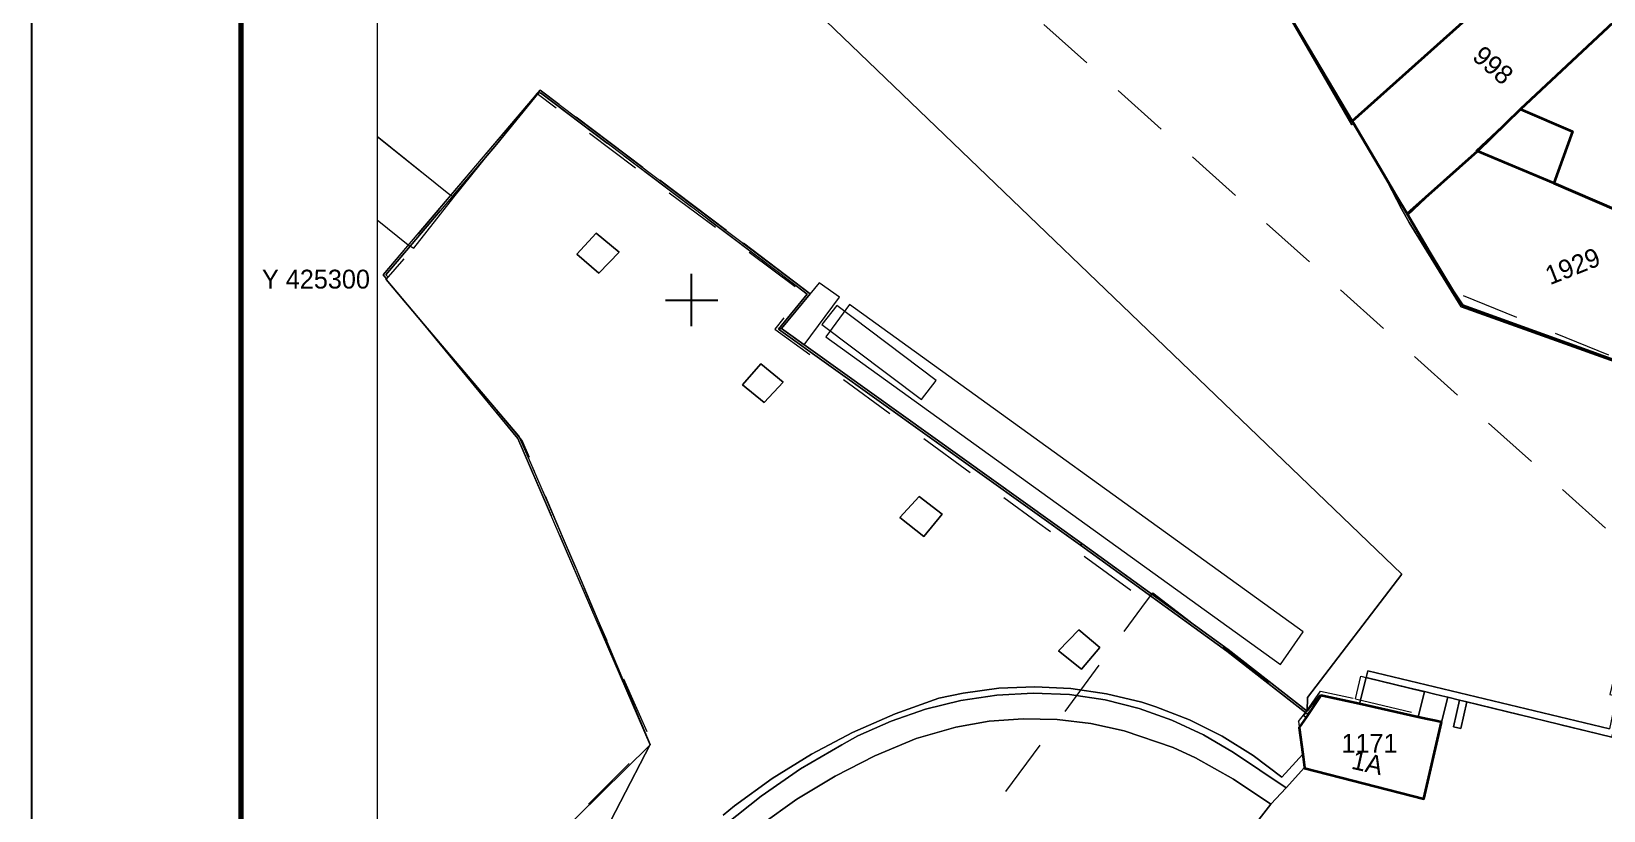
# Model space of a CAD drawing. Header units: metres. Extents: x 104718 to 105139, y 425172 to 425468.
# Drawn here: x 104718.5 to 104793.5, y 425275.6 to 425312.8 of the extents above; entities that cross this region are included whole.
import ezdxf
from ezdxf.enums import TextEntityAlignment as Align

# ---------------------------------------------------------------- set-up
doc = ezdxf.new("R2010")
doc.units = ezdxf.units.M
doc.header["$MEASUREMENT"] = 0
doc.linetypes.add('IE-TERREINAFSCHEIDING_KUNSTMATIG-SO', pattern=[10, 4, 4, -2])
doc.linetypes.add('KG-PERCEEL-SO', pattern=[19, 5.5, -4, 5.5, -4])
for name, color, linetype, lineweight in [('B-XX-AL-COORDINAATPUNT-G', 7, 'Continuous', 25), ('B-XX-AL-COORDINAATPUNT-T', 7, 'Continuous', 25), ('B-XX-AL-TEKENBLAD_DEELKADER-G', 7, 'Continuous', 18), ('B-XX-AL-TEKENBLAD_KADER-G', 7, 'Continuous', 70), ('B-XX-AL-TEKENBLAD_KADER_AFSNIJMARKERING-G', 7, 'Continuous', 25), ('B-XX-GK-KADEMUUR-G', 150, 'Continuous', 18), ('B-XX-IE-TERREINAFSCHEIDING_KUNSTMATIG_MUUR-G', 90, 'IE-TERREINAFSCHEIDING_KUNSTMATIG-SO', 18), ('B-XX-KG-GRENS_PERCEEL-G', 150, 'KG-PERCEEL-SO', 18), ('B-XX-KG-GRENS_PERCEEL-T', 150, 'KG-PERCEEL-SO', 18), ('B-XX-KW-KUNSTWERK-G', 170, 'Continuous', 18), ('B-XX-KW-KUNSTWERK_STEIGER-G', 170, 'Continuous', 18), ('B-XX-OG-BEBOUWING-G', 7, 'Continuous', 35), ('B-XX-OG-BEBOUWING_HUISNUMMER-T', 7, 'Continuous', 18), ('B-XX-OG-TERREIN_ERF-G', 7, 'Continuous', 18), ('B-XX-OG-WATER-G', 130, 'Continuous', 18), ('B-XX-VH-GESLOTENVERHARDING-G', 10, 'Continuous', 18), ('B-XX-VH-ONVERHARD_ZAND-G', 210, 'Continuous', 18), ('B-XX-VH-OPENVERHARDING-G', 90, 'Continuous', 18)]:
    doc.layers.add(name, color=color, linetype=linetype, lineweight=lineweight)

msp = doc.modelspace()

# ---------------------------------------------------------------- linework, layer by layer
at = {"layer": 'B-XX-AL-COORDINAATPUNT-G', "ltscale": 0.5, "flags": 128}
for points in [[(104750, 425298.75), (104750, 425301.25)], [(104748.75, 425300), (104751.25, 425300)]]:
    msp.add_lwpolyline(points, dxfattribs=at)
at = {"layer": 'B-XX-AL-TEKENBLAD_DEELKADER-G', "ltscale": 0.5}
msp.add_lwpolyline([(104728.5, 425176.5), (105041.5, 425176.5), (105041.5, 425463.5), (104728.5, 425463.5)], close=True, dxfattribs=at)
at = {"layer": 'B-XX-AL-TEKENBLAD_KADER-G', "ltscale": 0.5}
msp.add_lwpolyline([(104728.5, 425176.5), (105134, 425176.5), (105134, 425463.5), (104728.5, 425463.5)], close=True, dxfattribs=at)
at = {"layer": 'B-XX-AL-TEKENBLAD_KADER_AFSNIJMARKERING-G', "ltscale": 0.5}
msp.add_lwpolyline([(104718.5, 425171.5), (105139, 425171.5), (105139, 425468.5), (104718.5, 425468.5)], close=True, dxfattribs=at)
at = {"layer": 'B-XX-GK-KADEMUUR-G', "ltscale": 0.5}
for points in [[(104776.957, 425331.813), (104776.925, 425331.869), (104776.75, 425332.105), (104776.599, 425332.193), (104776.404, 425332.306), (104773.302, 425327.224), (104771.811, 425325.172), (104781.509, 425308.36), (104781.582, 425308.437), (104781.529, 425308.526), (104781.524, 425308.534), (104778.544, 425313.558), (104775.739, 425318.447), (104773.668, 425322.076), (104771.973, 425325.046)], [(104784.146, 425304.114), (104783.646, 425304.956), (104782.984, 425306.072), (104783.882, 425304.36), (104784.238, 425303.7), (104786.729, 425299.673), (104797.486, 425295.824), (104797.352, 425295.188), (104797.224, 425294.37), (104797.322, 425294.352), (104797.449, 425295.167), (104797.587, 425295.81), (104797.299, 425295.928), (104796.505, 425296.253), (104796.344, 425296.307), (104786.795, 425299.755), (104786.337, 425300.42), (104785.236, 425302.276)], [(104768.622, 425288.383), (104754.3, 425298.636), (104754.155, 425298.617), (104768.563, 425288.302)], [(104775.61, 425283.319), (104768.622, 425288.383), (104768.563, 425288.302), (104775.55, 425283.239), (104779.317, 425280.299), (104779.396, 425280.237), (104779.617, 425280.511), (104780.032, 425281.131), (104779.984, 425281.145), (104779.379, 425280.378)], [(104782.277, 425282.299), (104782.199, 425281.981), (104784.219, 425281.493), (104784.97, 425281.311), (104785.406, 425281.205), (104785.811, 425281.107), (104786.084, 425281.04), (104786.646, 425280.904), (104786.996, 425280.819), (104793.917, 425279.14), (104794.412, 425280.981), (104795.511, 425280.732), (104795.791, 425281.89), (104795.465, 425281.983), (104795.257, 425282.074), (104794.931, 425282.181), (104794.13, 425282.443), (104793.819, 425281.166), (104793.897, 425281.158), (104793.997, 425281.148), (104794.146, 425281.133), (104794.131, 425281.066), (104794.11, 425280.968), (104793.802, 425279.529)]]:
    msp.add_lwpolyline(points, close=True, dxfattribs=at)
at = {"layer": 'B-XX-IE-TERREINAFSCHEIDING_KUNSTMATIG_MUUR-G', "ltscale": 0.5}
for points in [[(104735.285, 425301.213), (104735.451, 425301.011), (104735.518, 425301.087), (104735.415, 425301.212), (104740.695, 425307.423), (104742.72, 425309.916), (104742.777, 425309.873), (104742.791, 425309.889), (104755.523, 425300.289), (104754.155, 425298.617), (104754.3, 425298.636), (104755.666, 425300.306), (104742.776, 425310.026)], [(104737.208, 425298.872), (104741.71, 425293.387), (104748.018, 425278.774), (104748.032, 425278.788), (104744.481, 425287.22), (104741.796, 425293.44), (104741.735, 425293.514)], [(104786.996, 425280.819), (104786.646, 425280.904), (104786.358, 425279.636), (104786.715, 425279.543)], [(104779.617, 425280.511), (104779.396, 425280.237), (104779.317, 425280.299), (104779.21, 425280.166), (104779.289, 425280.105), (104779.326, 425280.076)]]:
    msp.add_lwpolyline(points, close=True, dxfattribs=at)
msp.add_lwpolyline([(104751.62, 425274.966), (104753.325, 425276.323), (104755.204, 425277.618), (104757.168, 425278.779), (104757.94, 425279.194), (104759.522, 425279.907), (104761.163, 425280.471), (104762.849, 425280.882), (104764.565, 425281.137), (104766.298, 425281.232), (104768.032, 425281.167), (104769.741, 425280.914), (104771.356, 425280.511), (104772.924, 425279.955), (104774.431, 425279.251), (104775.864, 425278.405), (104778.378, 425276.712), (104779.247, 425277.687), (104779.165, 425278.328), (104778.175, 425277.22), (104776.793, 425278.268), (104775.321, 425279.184), (104773.77, 425279.96), (104772.155, 425280.59), (104771.482, 425280.803), (104769.809, 425281.208), (104768.106, 425281.456), (104766.387, 425281.545), (104764.667, 425281.473), (104762.961, 425281.243), (104761.807, 425280.994), (104759.717, 425280.253), (104757.687, 425279.363), (104755.726, 425278.33), (104753.844, 425277.157), (104752.052, 425275.852), (104751.506, 425275.414)], dxfattribs=at)
at = {"layer": 'B-XX-KG-GRENS_PERCEEL-G', "ltscale": 0.5, "flags": 128}
for points in [[(104735, 425341.712), (104749.777, 425328.377), (104774.561, 425306.247), (104796.318, 425286.683)], [(104792.036, 425317.958), (104781.524, 425308.534)], [(104787.433, 425307.117), (104795.452, 425314.654)], [(104778.544, 425313.558), (104781.524, 425308.534)], [(104738.652, 425304.907), (104742.634, 425309.868), (104747.449, 425306.215), (104755.339, 425300.356), (104753.981, 425298.614), (104766.51, 425289.401), (104771.706, 425285.621)], [(104781.524, 425308.534), (104781.617, 425308.377), (104784.178, 425304.058)], [(104735, 425307.814), (104738.415, 425305.059), (104738.652, 425304.907)], [(104784.178, 425304.058), (104787.433, 425307.117)], [(104787.433, 425307.117), (104791.155, 425305.581), (104799.318, 425302.087)], [(104735, 425265.866), (104748.088, 425278.933), (104745.296, 425285.275), (104741.925, 425293.29), (104735.425, 425300.981), (104736.75, 425302.485), (104738.652, 425304.907)], [(104784.178, 425304.058), (104786.337, 425300.42), (104797.861, 425295.702)], [(104771.706, 425285.621), (104772.005, 425286.027), (104779.354, 425280.389)], [(104751.735, 425263.173), (104759.941, 425269.68), (104771.706, 425285.621)], [(104779.354, 425280.389), (104780.015, 425281.339), (104781.68, 425280.973)], [(104781.68, 425280.973), (104781.934, 425282.045), (104782.244, 425281.972)], [(104782.244, 425281.972), (104793.728, 425279.186)], [(104781.68, 425280.973), (104785.825, 425279.976)], [(104778.966, 425279.885), (104779.354, 425280.389)], [(104778.966, 425279.885), (104779.251, 425277.655), (104784.953, 425276.197), (104785.825, 425279.976)]]:
    msp.add_lwpolyline(points, dxfattribs=at)
at = {"layer": 'B-XX-KW-KUNSTWERK-G', "ltscale": 0.5}
msp.add_lwpolyline([(104756.224, 425298.842), (104760.977, 425295.251), (104761.675, 425296.164), (104756.935, 425299.745)], close=True, dxfattribs=at)
at = {"layer": 'B-XX-KW-KUNSTWERK_STEIGER-G', "ltscale": 0.5}
for points in [[(104735, 425303.832), (104736.484, 425302.637), (104736.75, 425302.485), (104738.652, 425304.907), (104738.415, 425305.059), (104735, 425307.814)], [(104755.379, 425297.863), (104757.06, 425300.137), (104756.089, 425300.823), (104754.3, 425298.636)], [(104778.099, 425282.608), (104779.191, 425284.16), (104757.53, 425299.782), (104756.413, 425298.253)]]:
    msp.add_lwpolyline(points, close=True, dxfattribs=at)
at = {"layer": 'B-XX-OG-BEBOUWING-G', "ltscale": 0.5}
for points in [[(104792.036, 425317.958), (104790.047, 425319.852), (104787.606, 425322.152), (104778.544, 425313.558), (104781.524, 425308.534)], [(104781.524, 425308.534), (104781.529, 425308.526), (104781.582, 425308.437), (104782.984, 425306.072), (104783.646, 425304.956), (104784.146, 425304.114), (104787.508, 425307.108), (104789.554, 425309.111), (104795.452, 425314.654), (104795.136, 425314.951), (104794.011, 425316.042), (104793.946, 425316.105), (104793.747, 425316.298), (104793.547, 425316.493), (104793.416, 425316.619), (104792.036, 425317.958)], [(104791.155, 425305.581), (104799.312, 425302.062), (104801.242, 425310.568), (104797.465, 425313.234), (104796.99, 425313.569), (104795.598, 425314.551), (104795.452, 425314.654), (104789.554, 425309.111), (104792.044, 425308.043)], [(104799.312, 425302.062), (104791.155, 425305.581), (104787.508, 425307.108), (104784.146, 425304.114), (104785.236, 425302.276), (104786.337, 425300.42), (104786.795, 425299.755), (104796.344, 425296.307), (104796.505, 425296.253), (104797.299, 425295.928), (104797.587, 425295.81), (104797.699, 425295.764), (104797.772, 425295.734), (104797.867, 425295.695), (104797.875, 425295.731), (104797.931, 425295.975), (104798.029, 425296.409), (104798.83, 425299.937)], [(104785.795, 425279.85), (104785.522, 425279.911), (104785.114, 425280.001), (104784.676, 425280.099), (104781.879, 425280.721), (104780.104, 425281.115), (104780.032, 425281.131), (104779.617, 425280.511), (104779.326, 425280.076), (104779.003, 425279.594), (104779.165, 425278.328), (104779.247, 425277.687), (104779.251, 425277.655), (104784.953, 425276.197)]]:
    msp.add_lwpolyline(points, close=True, dxfattribs=at)
at = {"layer": 'B-XX-OG-TERREIN_ERF-G', "ltscale": 0.5}
msp.add_lwpolyline([(104792.044, 425308.043), (104789.554, 425309.111), (104787.508, 425307.108), (104791.155, 425305.581)], close=True, dxfattribs=at)
at = {"layer": 'B-XX-OG-WATER-G', "ltscale": 0.5}
for points in [[(104735, 425445), (104735, 425333.911), (104783.902, 425286.914), (104779.387, 425281.026), (104779.379, 425280.378), (104779.984, 425281.145), (104780.032, 425281.131), (104780.104, 425281.115), (104781.879, 425280.721), (104782.199, 425281.981), (104782.277, 425282.299), (104793.802, 425279.529)], [(104797.486, 425295.824), (104786.729, 425299.673), (104784.238, 425303.7), (104783.882, 425304.36), (104782.984, 425306.072), (104781.582, 425308.437), (104781.509, 425308.36), (104771.811, 425325.172), (104759.286, 425347.075), (104758.865, 425347.277), (104755.654, 425352.214), (104755.643, 425352.204), (104742.18, 425371.852), (104742.178, 425371.85), (104742.078, 425371.959), (104741.9, 425371.731), (104739.648, 425374.109)]]:
    msp.add_lwpolyline(points, dxfattribs=at)
msp.add_lwpolyline([(104735, 425265.903), (104737.541, 425268.432), (104748.018, 425278.774), (104741.71, 425293.387), (104737.208, 425298.872), (104735.425, 425300.981), (104735.451, 425301.011), (104735.285, 425301.213), (104742.776, 425310.026), (104755.666, 425300.306), (104754.3, 425298.636), (104768.622, 425288.383), (104775.61, 425283.319), (104779.379, 425280.378), (104779.387, 425281.026), (104783.902, 425286.914), (104735, 425333.911)], close=True, dxfattribs=at)
at = {"layer": 'B-XX-VH-GESLOTENVERHARDING-G', "ltscale": 0.5}
msp.add_lwpolyline([(104784.676, 425280.099), (104784.97, 425281.311), (104784.219, 425281.493), (104782.199, 425281.981), (104781.879, 425280.721)], close=True, dxfattribs=at)
at = {"layer": 'B-XX-VH-ONVERHARD_ZAND-G', "ltscale": 0.5}
for points in [[(104745.453, 425303.199), (104744.519, 425302.196), (104745.582, 425301.292), (104746.545, 425302.294)], [(104753.308, 425296.953), (104752.434, 425295.95), (104753.468, 425295.105), (104754.371, 425296.079)], [(104760.865, 425290.621), (104759.932, 425289.619), (104761.083, 425288.713), (104761.958, 425289.776)], [(104768.481, 425284.259), (104767.518, 425283.257), (104768.61, 425282.382), (104769.485, 425283.415)]]:
    msp.add_lwpolyline(points, close=True, dxfattribs=at)
at = {"layer": 'B-XX-VH-OPENVERHARDING-G', "ltscale": 0.5}
for points in [[(104751.506, 425275.414), (104752.052, 425275.852), (104753.844, 425277.157), (104755.726, 425278.33), (104757.687, 425279.363), (104759.717, 425280.253), (104761.807, 425280.994), (104762.961, 425281.243), (104764.667, 425281.473), (104766.387, 425281.545), (104768.106, 425281.456), (104769.809, 425281.208), (104771.482, 425280.803), (104772.155, 425280.59), (104773.77, 425279.96), (104775.321, 425279.184), (104776.793, 425278.268), (104778.175, 425277.22), (104779.165, 425278.328), (104779.003, 425279.594), (104779.326, 425280.076), (104779.289, 425280.105), (104779.21, 425280.166), (104779.317, 425280.299), (104775.55, 425283.239), (104768.563, 425288.302), (104754.155, 425298.617), (104755.523, 425300.289), (104742.791, 425309.889), (104742.777, 425309.873), (104742.72, 425309.916), (104740.695, 425307.423), (104735.415, 425301.212), (104735.518, 425301.087), (104735.451, 425301.011), (104735.425, 425300.981), (104737.208, 425298.872), (104741.735, 425293.514), (104741.796, 425293.44), (104744.481, 425287.22), (104748.032, 425278.788), (104739.528, 425262.372)], [(104753.288, 425274.94), (104755.024, 425276.178), (104756.849, 425277.282), (104758.751, 425278.247), (104760.72, 425279.066), (104762.607, 425279.615), (104764.204, 425279.897), (104765.822, 425280.02), (104767.444, 425279.982), (104769.055, 425279.786), (104770.638, 425279.432), (104772.988, 425278.639), (104774.055, 425278.152), (104775.866, 425277.138), (104777.649, 425275.934), (104778.378, 425276.712), (104775.864, 425278.405), (104774.431, 425279.251), (104772.924, 425279.955), (104771.356, 425280.511), (104769.741, 425280.914), (104768.032, 425281.167), (104766.298, 425281.232), (104764.565, 425281.137), (104762.849, 425280.882), (104761.163, 425280.471), (104759.522, 425279.907), (104757.94, 425279.194), (104757.168, 425278.779), (104755.204, 425277.618), (104753.325, 425276.323), (104751.62, 425274.966)], [(104795.839, 425275.377), (104796.221, 425276.321), (104796.535, 425277.424), (104796.787, 425278.545), (104793.917, 425279.14), (104786.996, 425280.819), (104786.715, 425279.543), (104786.358, 425279.636), (104786.646, 425280.904), (104786.084, 425281.04), (104785.795, 425279.85), (104784.953, 425276.197), (104779.251, 425277.655), (104779.247, 425277.687), (104778.378, 425276.712), (104777.649, 425275.934), (104774.582, 425272.003)], [(104774.582, 425272.003), (104777.649, 425275.934), (104775.866, 425277.138), (104774.055, 425278.152), (104772.988, 425278.639), (104770.638, 425279.432), (104769.055, 425279.786), (104767.444, 425279.982), (104765.822, 425280.02), (104764.204, 425279.897), (104762.607, 425279.615), (104760.72, 425279.066), (104758.751, 425278.247), (104756.849, 425277.282), (104755.024, 425276.178), (104753.288, 425274.94)]]:
    msp.add_lwpolyline(points, dxfattribs=at)
for points in [[(104744.519, 425302.196), (104745.453, 425303.199), (104746.545, 425302.294), (104745.582, 425301.292)], [(104752.434, 425295.95), (104753.308, 425296.953), (104754.371, 425296.079), (104753.468, 425295.105)], [(104759.932, 425289.619), (104760.865, 425290.621), (104761.958, 425289.776), (104761.083, 425288.713)], [(104767.518, 425283.257), (104768.481, 425284.259), (104769.485, 425283.415), (104768.61, 425282.382)], [(104786.084, 425281.04), (104785.811, 425281.107), (104785.406, 425281.205), (104784.97, 425281.311), (104784.676, 425280.099), (104785.114, 425280.001), (104785.522, 425279.911), (104785.795, 425279.85)], [(104735, 425258.044), (104739.528, 425262.372), (104748.032, 425278.788), (104748.018, 425278.774), (104737.541, 425268.432), (104735, 425265.903)]]:
    msp.add_lwpolyline(points, close=True, dxfattribs=at)

# ---------------------------------------------------------------- texts
at = {"layer": 'B-XX-AL-COORDINAATPUNT-T', "color": 10, "lineweight": 18}
msp.add_text('Y 425300', height=0.9, dxfattribs=at).set_placement((104729.5, 425301), align=Align.MIDDLE_LEFT)
at = {"layer": 'B-XX-KG-GRENS_PERCEEL-T'}
for s, rotation, p in [('998', 318.9, (104788.255, 425311.212)), ('1929', 21.6, (104792.045, 425301.619))]:
    msp.add_text(s, height=0.9, rotation=rotation, dxfattribs=at).set_placement(p, align=Align.MIDDLE_CENTER)
msp.add_text('1171', height=0.9, dxfattribs=at).set_placement((104782.351, 425278.845), align=Align.MIDDLE_CENTER)
at = {"layer": 'B-XX-OG-BEBOUWING_HUISNUMMER-T'}
msp.add_text('1A', height=0.9, rotation=347.5, dxfattribs=at).set_placement((104782.256, 425277.918), align=Align.MIDDLE_CENTER)

doc.saveas('drawing.dxf')
